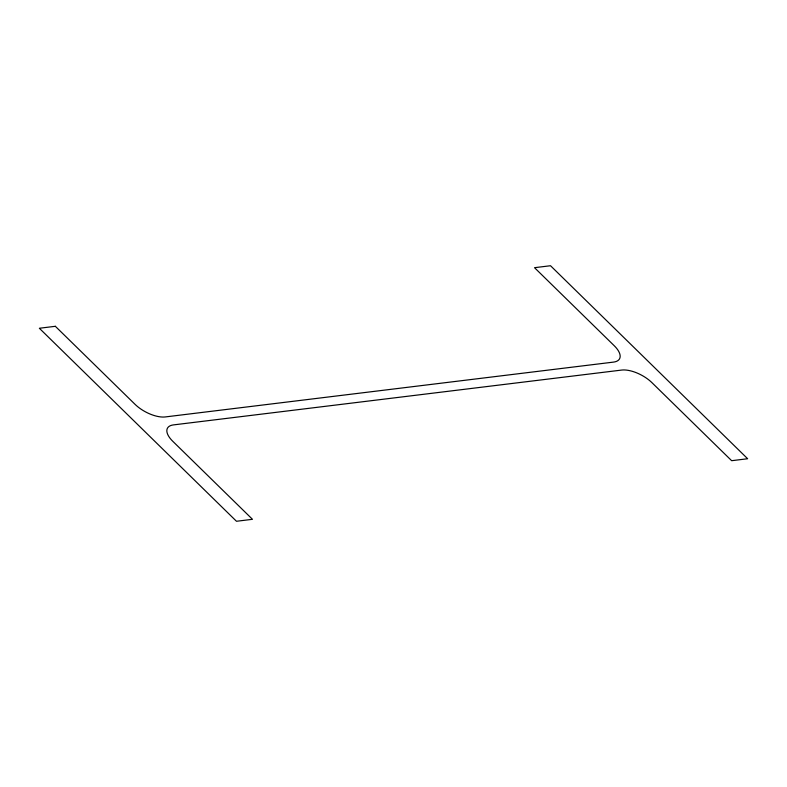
<?xml version="1.0" encoding="UTF-8"?>
<svg xmlns="http://www.w3.org/2000/svg" width="787" height="787" viewBox="0 0 787 787"><rect width="100%" height="100%" fill="white"/><g stroke="black" fill="none" stroke-linecap="round" stroke-linejoin="round"><path stroke-width="1.18" d="M55.346 326.3L39.35 328.258L236.474 521.269L252.479 519.312L172.746 441.251A23.59 10.674 28.2 0 1 173.455 424.901L621.681 370.067A23.59 10.674 28.2 0 1 651.921 382.639L731.654 460.7L747.65 458.742L550.526 265.731L534.521 267.688L614.254 345.749A23.59 10.674 28.2 0 1 613.545 362.099L165.319 416.933A23.59 10.674 28.2 0 1 135.079 404.361L55.346 326.3"/></g></svg>
